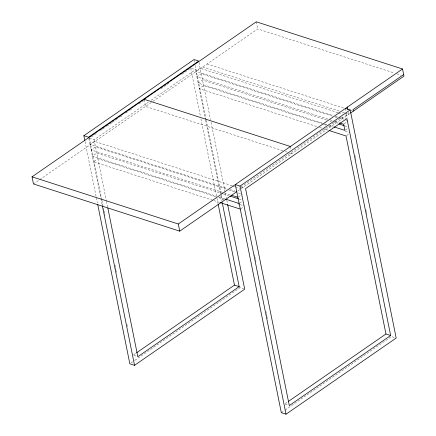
<?xml version="1.0" encoding="UTF-8"?>
<svg xmlns="http://www.w3.org/2000/svg" width="436" height="436" viewBox="0 0 436 436"><rect width="100%" height="100%" fill="white"/><g stroke="black" fill="none" stroke-linecap="round" stroke-linejoin="round"><path stroke-width="0.33" stroke-dasharray="2.18 1.64" d="M101.762 199.65L89.38 138.239L97.217 132.822M100.58 130.5L102.258 129.339M102.82 128.952L106.177 126.631M106.738 126.244L111.779 122.756M112.335 122.369L115.698 120.047M116.254 119.66L119.617 117.339M120.178 116.952L122.418 115.404M125.775 113.082L129.138 110.76M129.694 110.368L131.934 108.82M139.215 103.79L144.256 100.307M161.053 88.693L168.89 83.276M181.768 74.371L190.728 68.18L195.432 69.695L205.432 119.295M89.38 138.239L94.078 139.76L148.954 101.822M151.194 100.275L195.432 69.695M33.468 183.954L39.06 180.09M39.622 179.703L152.3 101.806M152.862 101.419L257.714 28.94L394.264 72.997M240.863 187.115L342.211 117.05L345.737 118.189M237.871 190.952L240.073 189.426M241.173 188.668L349.988 113.442M238.443 196.919L240.65 195.393M344.2 123.808L347.508 121.524M239.696 203.127L241.898 201.601M345.454 130.015L347.656 128.495M240.825 208.713L243.026 207.187M346.576 135.601L349.334 133.699M133.683 354.79L135.923 353.242M130.958 363.035L134.315 360.719M134.877 360.332L240.002 287.656L243.528 288.79M285.16 403.665L287.962 401.73M281.324 412.685L284.675 410.363M285.237 409.976L391.484 336.527L395.011 337.666M396.853 73.831L401.382 75.292M207.035 63.967L343.59 108.024M350.708 110.324L351.999 110.739M202.631 67.013L339.829 111.284M342.418 112.117L344.358 112.744M345.007 112.951L348.887 114.205L348.495 112.259M337.878 112.635L200.151 68.201L195.742 71.248L332.826 115.475M338.527 112.848L342.402 114.096M344.99 114.93L346.931 115.556M335.409 116.308L337.998 117.142M338.647 117.355L342.522 118.603L342.211 117.05M332.537 116.14L201.274 73.788L196.87 76.834L329.425 119.6M335.126 116.973L337.066 117.6M339.649 118.434L343.53 119.682M346.119 120.516L348.059 121.143M330.074 119.807L334.597 121.268M335.246 121.481L339.126 122.729M326.678 120.047L202.527 79.995L198.118 83.042L322.269 123.094M329.91 121.094L331.202 121.508M333.791 122.347L337.671 123.595M344.783 125.89L348.015 126.936M324.858 123.928L327.441 124.767M330.03 125.601L333.262 126.642M323.278 124.178L203.656 85.581L199.247 88.628L316.928 126.598M323.926 124.385L327.801 125.633M328.45 125.846L332.33 127.094M345.263 131.269L349.786 132.729M319.517 127.432L321.457 128.059M324.041 128.893L328.57 130.353M282.79 150.714L145.591 106.444L144.153 99.31M285.378 151.548L287.319 152.175M289.907 153.009L291.848 153.636L291.537 152.082M241.446 187.306L244.972 188.439M232.121 185.747L94.394 141.308L89.985 144.354L227.069 188.581M232.759 185.954L234.71 186.581M235.347 186.788L239.882 188.248M230.295 189.627L235.473 191.295M226.137 189.039L95.522 146.894L91.113 149.94L223.668 192.712M228.72 189.873L234.541 191.747M238.421 193.001L242.302 194.254M224.317 192.919L230.78 195.006M222.861 193.786L96.77 153.101L92.367 156.148L216.512 196.205M223.505 193.993L228.682 195.66M239.026 199.001L242.258 200.042M219.101 197.039L224.922 198.914M215.58 196.658L97.898 158.688L93.489 161.734L213.111 200.331M218.812 197.699L223.984 199.372M237.566 203.754L239.506 204.375M240.154 204.588L244.678 206.048M213.76 200.538L219.581 202.418M133.71 355.367L137.825 356.692M285.193 404.243L288.131 405.186M345.492 108.422L346.015 111.017M346.538 113.611L347.307 117.42M355.013 155.636L355.416 157.636M355.547 158.301L355.95 160.306M365.913 209.7L366.316 211.705M366.453 212.37L366.856 214.376M290.409 146.496L291.063 149.744M256.27 21.8L257.714 28.94M254.493 254.717L254.897 256.711M255.027 257.382L255.431 259.382M255.567 260.047L255.97 262.047M265.916 311.38L266.32 313.38M266.456 314.051L266.859 316.051M266.995 316.716L267.399 318.716M198.974 62.359L210.517 119.622M211.057 122.293L226.268 197.721M226.802 200.391L227.478 203.732M194.145 60.212L194.549 62.212M195.219 65.547L206.114 119.573M206.25 120.243L222.387 200.282M228.84 232.295L229.243 234.296M239.735 286.321L240.002 287.656M205.563 119.96L220.354 193.295M220.889 195.96L221.831 200.631M190.728 68.18L200.418 116.238M200.958 118.908L216.839 197.672M216.975 198.342L218.049 203.677M94.078 139.76L106.368 200.691M106.498 201.356L107.708 207.356M101.899 200.32L102.972 205.656M103.512 208.326L103.915 210.332M104.051 210.997L104.455 213.002M104.586 213.667L104.994 215.673M114.951 265.066L115.355 267.066M115.491 267.737L115.894 269.737M116.031 270.407L116.434 272.407M126.931 324.471L127.334 326.477M88.808 138.517L100.76 197.78M100.896 198.451L102.242 205.122M85.058 141.705L97.43 203.067"/><path stroke-width="0.65" d="M83.848 135.7L194.009 59.547L198.712 61.062L88.546 137.22L83.848 135.7L84.786 140.37M236.77 191.715L179.73 231.145L33.468 183.954L32.03 176.82L256.27 21.8L402.532 68.986L403.97 76.126L350.539 113.06M32.03 176.82L178.286 224.006L402.532 68.986M240.029 186.09L350.19 109.937L396.188 338.047L286.021 414.2L281.324 412.685L235.326 184.575L240.029 186.09L286.021 414.2M403.66 74.572L352.98 109.605L353.296 111.158M136.479 352.855L234.47 285.117L239.173 286.632L222.235 202.631M239.173 286.632L137.825 356.692L107.845 208.021M97.697 204.402L129.841 363.809L134.544 365.324L244.705 289.172L227.614 204.397M288.523 401.343L385.953 333.987L390.656 335.507L346.914 118.57L245.561 188.63L289.302 405.567L390.656 335.507M345.492 108.422L350.19 109.937M339.769 122.941L343.65 124.189L344.903 130.397L333.911 126.849M338.963 124.015L344.135 125.682M329.218 130.56L346.026 135.983L385.953 333.987M144.153 99.31L290.409 146.496M231.429 195.214L237.893 197.301M229.974 196.08L238.378 198.789M225.565 199.127L239.146 203.508M220.229 202.626L240.274 209.095M347.448 107.065L347.972 109.659M218.185 204.348L234.47 285.117M178.286 224.006L179.73 231.145M102.373 205.792L134.544 365.324"/></g></svg>
